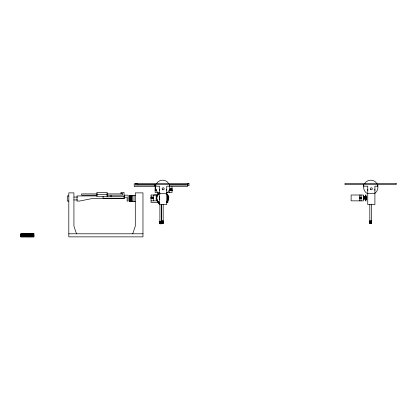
<?xml version="1.0" encoding="UTF-8"?>
<svg xmlns="http://www.w3.org/2000/svg" width="417" height="417" viewBox="0 0 417 417"><rect width="100%" height="100%" fill="white"/><g stroke="black" fill="none" stroke-linecap="round" stroke-linejoin="round"><path stroke-width="0.63" d="M363.416 196.699L363.421 196.256L363.389 199.634L363.405 197.726M151.246 198.367C150.318 198.904 154.462 198.518 152.215 197.137C149.562 198.106 152.794 196.271 152.867 198.08C152.252 199.55 149.891 197.721 152.075 198.758C154.483 197.736 150.85 196.756 151.162 197.481C153.258 196.183 153.112 199.722 151.105 198.461C151.017 198.721 154.123 198.612 152.341 197.199C148.64 196.678 156.172 198.237 151.439 198.435C150.308 198.268 153.868 199.18 151.288 198.362M171.278 188.786C169.338 189.615 170.292 190.621 172.012 190.199C170.532 190.778 169.531 188.421 171.986 188.958C172.633 188.937 168.661 188.833 171.001 190.35C174.056 189.886 168.082 190.475 171.137 188.781C173.91 189.349 168.233 188.453 171.001 190.381C174.786 189.584 167.212 191.017 171.278 188.786C173.978 189.261 167.743 189.141 171.137 188.771C173.91 189.448 168.359 188.27 170.861 190.366M151.063 198.534C157.063 197.59 147.462 197.22 152.476 197.236M155.515 189.063C154.775 188.844 155.437 189.354 155.703 188.958M359.751 200.827L359.835 195.047M152.867 198.08L152.335 197.21L151.063 197.345L151.793 197.163L152.658 197.444L152.737 198.325L152.205 198.695L151.162 198.461L152.565 198.528L152.591 197.314M359.803 198.216L359.803 197.121L359.803 198.742L359.803 197.236L359.803 198.732L359.814 197.939M361.044 197.804L361.075 197.147L361.08 198.758L361.08 197.121L361.044 198.695M155.697 190.168L156.573 190.225L155.171 190.194L156.599 190.267L155.16 190.235L156.589 190.251L155.16 190.235L156.583 190.241L155.181 190.235L155.531 190.022M365.417 198.148L365.407 199.404L365.407 196.47L365.375 199.409L365.417 198.106M172.002 188.885L170.621 188.901L170.245 189.839M151.074 195.031L158.152 195M153.633 200.874L153.644 195L157.954 195.01M166.612 202.412L167.915 202.412L167.863 195.047M363.431 195.411L363.395 195L351.13 195.01L351.109 200.843L363.353 200.879L363.431 199.905M361.054 195.02L361.065 200.858M166.967 192.492L169.516 192.503L169.479 189.24M365.407 197.726L365.391 196.47M365.407 198.351L365.391 198.883M361.059 198.07L361.07 198.727M365.407 196.673L365.391 197.09L365.417 196.741M361.07 197.439L361.07 197.262M359.835 197.804L359.803 197.137L359.803 198.758L359.835 198.367M151.053 197.35L152.653 197.45L152.794 198.2L152.351 198.706M170.735 188.823L170.287 189.302L170.412 190.058M359.824 198.575L359.814 198.716M169.453 192.498L172.039 192.508L171.997 186.628M155.166 188.885L155.494 189.12L155.223 188.995M172.028 190.235L170.741 190.288L170.256 189.427M359.824 197.304L359.835 197.304M365.407 197.33L365.407 196.871M361.07 197.804L361.059 197.674M151.1 198.508L151.407 198.409M155.223 190.079L155.567 190.105M361.07 198.205L361.075 198.628M159.263 202.646L159.273 203.689L159.919 203.027L157.621 200.958L156.766 198.325L157.412 195.297L158.356 193.999L159.919 192.857L159.273 192.201L159.263 193.238M166.482 201.891C168.593 199.806 168.593 196.084 166.482 193.999M152.877 197.939L152.591 198.56M365.375 196.944L365.407 197.09M151.053 200.843L157.308 200.879M363.405 199.628L363.416 198.356M171.142 188.755C172.575 189.699 171.189 188.317 170.423 189.073M365.407 199.227L365.417 199.399M151.053 195.02L151.037 202.412L158.528 202.412M170.303 189.964L171.001 190.35L171.861 190.016M157.683 192.482L155.16 192.508L155.16 186.623M132.742 233.796L135.296 226.123L135.296 192.878L142.968 192.878L142.968 236.866L68.81 236.866L68.81 192.878L73.924 192.878L73.924 226.123L76.483 233.796M151.793 198.711L152.075 198.742M171.705 189.104L171.825 189.125M152.773 197.533L152.351 197.173M171.278 190.334C173.821 189.365 168.781 190.866 171.992 190.116M151.173 197.465L151.105 197.418M170.595 190.267L171.523 190.199M171.627 190.105L171.82 190.037M166.602 193.874L166.909 193.18L166.508 193.055M158.919 202.396L158.152 202.907L158.356 201.891M169.516 186.654L187.421 186.623L187.421 184.371M166.764 194.317L167.801 194.218L167.212 194.932M157.621 200.958C155.958 202.511 159.169 200.874 158.1 202.855L159.888 204.898L159.888 223.82L161.426 223.778M156.193 190.329L156.573 190.22M167.425 195.297L168.458 195.422L167.733 195.995M157.412 200.593L156.375 200.468L157.1 199.894M363.431 198.549L363.416 199.018M167.869 196.397L168.849 196.73L168.025 197.142M156.969 199.493L155.984 199.159L156.813 198.747M168.067 197.564L168.963 197.794L168.067 198.325M156.766 198.325L155.875 198.096L156.766 197.564M135.822 183.365L189.01 183.365L189.01 185.669L187.082 185.669M137.193 183.808L134.227 183.808L134.227 186.623L155.541 186.623M155.979 185.085L135.254 185.085L135.254 183.808M169.563 185.085L186.399 185.085M155.979 185.852L154.686 185.852L154.686 185.085M159.586 193.342L166.748 193.342M367.747 193.342L374.909 193.342M97.182 193.905L81.596 193.905L81.596 195.182L97.182 195.182M106.924 193.905L122.509 193.905M96.937 194.671L107.169 194.671M106.924 195.182L122.509 195.182L122.509 193.65L120.977 193.65L120.977 192.367L124.047 192.367L124.047 198.252L103.077 198.252L103.077 196.412M124.047 195.182L128.149 195.182L128.149 201.062L127.128 201.062L127.128 197.225L124.568 197.225M135.296 195.437L129.671 195.437L129.671 201.578L135.296 201.578M129.671 195.537L131.975 195.537M129.671 195.651L131.975 195.651M129.671 195.818L131.975 195.818M68.81 195.948L67.278 195.948L67.278 201.062L68.81 201.062M96.713 195.948L76.994 195.948L76.994 201.062L79.548 201.062L92.334 198.508L124.558 198.508L124.568 195.182M129.671 196.026L131.975 196.026M129.671 196.271L131.975 196.271M129.671 196.553L131.975 196.553M124.047 196.715L96.937 196.715L96.937 192.367L107.169 192.367L107.169 196.715M366.611 196.803L364.786 196.782L366.611 196.829M129.671 196.86L131.975 196.86M364.786 196.939L366.611 196.939M364.786 197.022L366.611 197.022M73.866 197.079L77.656 197.079M129.671 197.199L131.975 197.199M364.786 197.168L366.611 197.168M364.786 197.241L366.611 197.241M364.786 197.465L366.611 197.465M129.671 197.559L131.975 197.559M364.786 197.554L366.611 197.554M364.786 197.632L366.611 197.632M364.786 197.679L366.611 197.679M364.786 197.804L366.611 197.804M129.671 197.929L131.975 197.929M364.786 197.898L366.611 197.898M364.786 198.007L366.611 198.007M364.786 198.059L366.611 198.059M364.786 198.153L366.611 198.153M364.786 198.247L366.611 198.247M129.671 198.315L131.975 198.315M364.786 198.377L366.611 198.429M364.786 198.487L366.611 198.487M364.786 198.57L366.611 198.57M129.671 198.7L131.975 198.7M366.611 198.711L364.786 198.711L366.611 198.768M364.786 198.831L366.611 198.831M364.786 199.003L366.611 198.977M129.671 199.081L131.975 199.081M364.786 199.091L366.611 199.149M364.786 199.211L366.611 199.164M129.671 199.456L131.975 199.456M129.671 199.811L131.975 199.811M73.866 199.936L77.656 199.936M129.671 200.15L131.975 200.15M129.671 200.462L131.975 200.462M129.671 200.744L131.975 200.744M129.671 200.989L131.975 200.989M129.671 201.197L131.975 201.197M129.671 201.359L131.975 201.359M129.671 201.479L131.975 201.479M158.1 202.855L159.377 202.855M161.65 220.828L163.183 220.828M369.811 220.828L371.344 220.828M161.65 221.146L163.183 221.146M369.811 221.146L371.344 221.146M159.888 221.265L161.426 221.265M161.65 221.463L163.183 221.463M369.811 221.463L371.344 221.463M159.888 221.589L161.426 221.589M161.65 221.766L163.183 221.766M369.811 221.766L371.344 221.766M159.888 221.901L161.426 221.901M161.65 222.058L163.183 222.058M369.811 222.058L371.344 222.058M159.888 222.209L161.426 222.209M161.65 222.329L163.183 222.329M369.811 222.329L371.344 222.329M159.888 222.496L161.426 222.496M161.65 222.579L163.183 222.579M369.811 222.579L371.344 222.579M159.888 222.767L161.426 222.767M161.65 222.798L163.183 222.798M369.811 222.798L371.344 222.798M159.888 223.017L161.426 223.017M161.65 222.986L163.183 222.986M369.811 222.986L371.344 222.986M161.65 223.142L163.183 223.142M369.811 223.142L371.344 223.142M159.888 223.236L161.426 223.236M161.65 223.257L163.183 223.257M369.811 223.257L371.344 223.257M159.888 223.423L161.426 223.423M159.888 223.58L161.426 223.58M159.888 223.7L161.426 223.7M68.81 233.796L142.968 233.796M363.416 197.324L363.431 196.86M168.025 198.747L168.786 199.451L167.869 199.493M156.813 197.142L155.984 196.73L156.969 196.397M167.733 199.894L168.458 200.468L167.425 200.593M157.1 195.995L156.375 195.422L157.412 195.297M166.508 202.834L166.909 202.709L166.602 202.016M167.212 200.958L167.624 201.911L166.764 201.573M157.621 194.932L157.209 193.973L158.069 194.317M158.356 193.999L157.928 193.18L158.919 193.488M377.818 184.648L377.818 186.18L374.909 186.18L374.909 204.591L367.747 204.591L367.747 186.18L363.619 186.18L363.619 184.648M371.344 204.32L371.344 223.376L369.811 223.376L369.811 204.32M366.194 196.678L366.194 199.211M365.975 194.875L365.975 201.015M365.375 195L365.375 195.938M365.375 196.225L365.375 199.654M365.375 199.936L365.375 200.874M363.431 195.495L363.431 195.969M187.989 183.365L187.989 184.648L136.844 184.648L136.844 183.365M169.656 184.648L169.656 186.18L166.748 186.18L166.748 204.591L159.586 204.591L159.586 186.18L155.458 186.18L155.458 184.648M163.183 204.32L163.183 223.376L161.65 223.34L161.65 204.32M161.426 204.898L161.426 223.82M158.1 192.206L158.1 194.812M134.019 195.437L134.019 201.578M131.975 195.437L131.975 201.578M111.005 195.182L111.005 196.715M33.767 233.796L33.829 236.866M33.433 233.796L33.433 236.866M33.313 233.796L33.313 236.866M32.776 233.796L32.776 236.866M32.599 233.796L32.599 236.866M31.885 233.796L31.885 236.866M31.744 233.796L31.744 236.866M31.661 233.796L31.661 236.866M30.894 233.796L30.894 236.866M30.795 233.796L30.795 236.866M30.535 233.796L30.535 236.866M29.888 233.796L29.888 236.866M29.56 233.796L29.56 236.866M29.503 233.796L29.503 236.866M29.273 233.796L29.273 236.866M28.778 233.796L28.778 236.866M28.366 233.796L28.366 236.866M28.231 233.796L28.231 236.866M27.929 233.796L27.929 236.866M27.605 233.796L27.605 236.866M27.183 233.796L27.183 236.866M26.86 233.796L26.86 236.866M26.563 233.796L26.563 236.866M26.427 233.796L26.427 236.866M26.01 233.796L26.01 236.866M25.515 233.796L25.515 236.866M25.229 233.796L25.229 236.866M24.9 233.796L24.9 236.866M24.238 233.796L24.254 236.866M23.993 233.796L23.993 236.866M23.894 233.796L23.894 236.866M23.128 233.796L23.128 236.866M23.044 233.796L23.044 236.866M22.904 233.796L22.904 236.866M22.19 233.796L22.19 236.866M22.012 233.796L22.012 236.866M21.476 233.796L21.476 236.866M21.356 233.796L21.356 236.866M21.022 233.796L21.022 236.866M20.959 233.796L20.959 236.866M377.693 185.44A7.162 7.162 0 0 1 374.883 193.16M367.2 193.498A7.162 7.162 0 0 1 363.864 185.44M364.578 183.715A7.162 7.162 0 0 1 376.978 183.715M367.747 190.272A3.581 3.581 0 0 1 367.867 189.344M374.784 189.344A3.581 3.581 0 0 1 374.909 190.272M159.586 190.272A3.581 3.581 0 0 1 159.706 189.344M166.623 189.344A3.581 3.581 0 0 1 166.748 190.272M169.537 185.44A7.162 7.162 0 0 1 166.722 193.16M160.17 194.025A7.162 7.162 0 0 1 155.703 185.44M156.417 183.715A7.162 7.162 0 0 1 168.817 183.715M159.758 199.477A3.07 3.07 0 0 1 159.758 196.407M156.542 190.11A0.615 0.615 0 0 1 155.796 189.141M151.538 197.788C152.163 199.743 153.055 196.412 151.538 197.788M396.15 183.365L345.005 183.365L345.005 184.648L396.15 184.648L396.15 183.365M366.611 196.678L364.786 196.678L366.611 196.683M366.611 197.324L364.786 197.324L366.611 197.277M33.939 233.796L20.85 233.796L20.85 236.866L33.939 236.866L33.939 233.796M370.817 189.688A1.022 1.022 0 0 0 372.35 188.802A1.022 1.022 0 0 0 370.817 187.916A1.022 1.022 0 0 0 370.817 189.688M162.656 189.688A1.022 1.022 0 0 0 164.189 188.802A1.022 1.022 0 0 0 162.656 187.916A1.022 1.022 0 0 0 162.656 189.688M170.735 190.11A0.615 0.615 0 0 0 171.653 189.579A0.615 0.615 0 0 0 170.735 189.047A0.615 0.615 0 0 0 170.735 190.11"/></g></svg>
